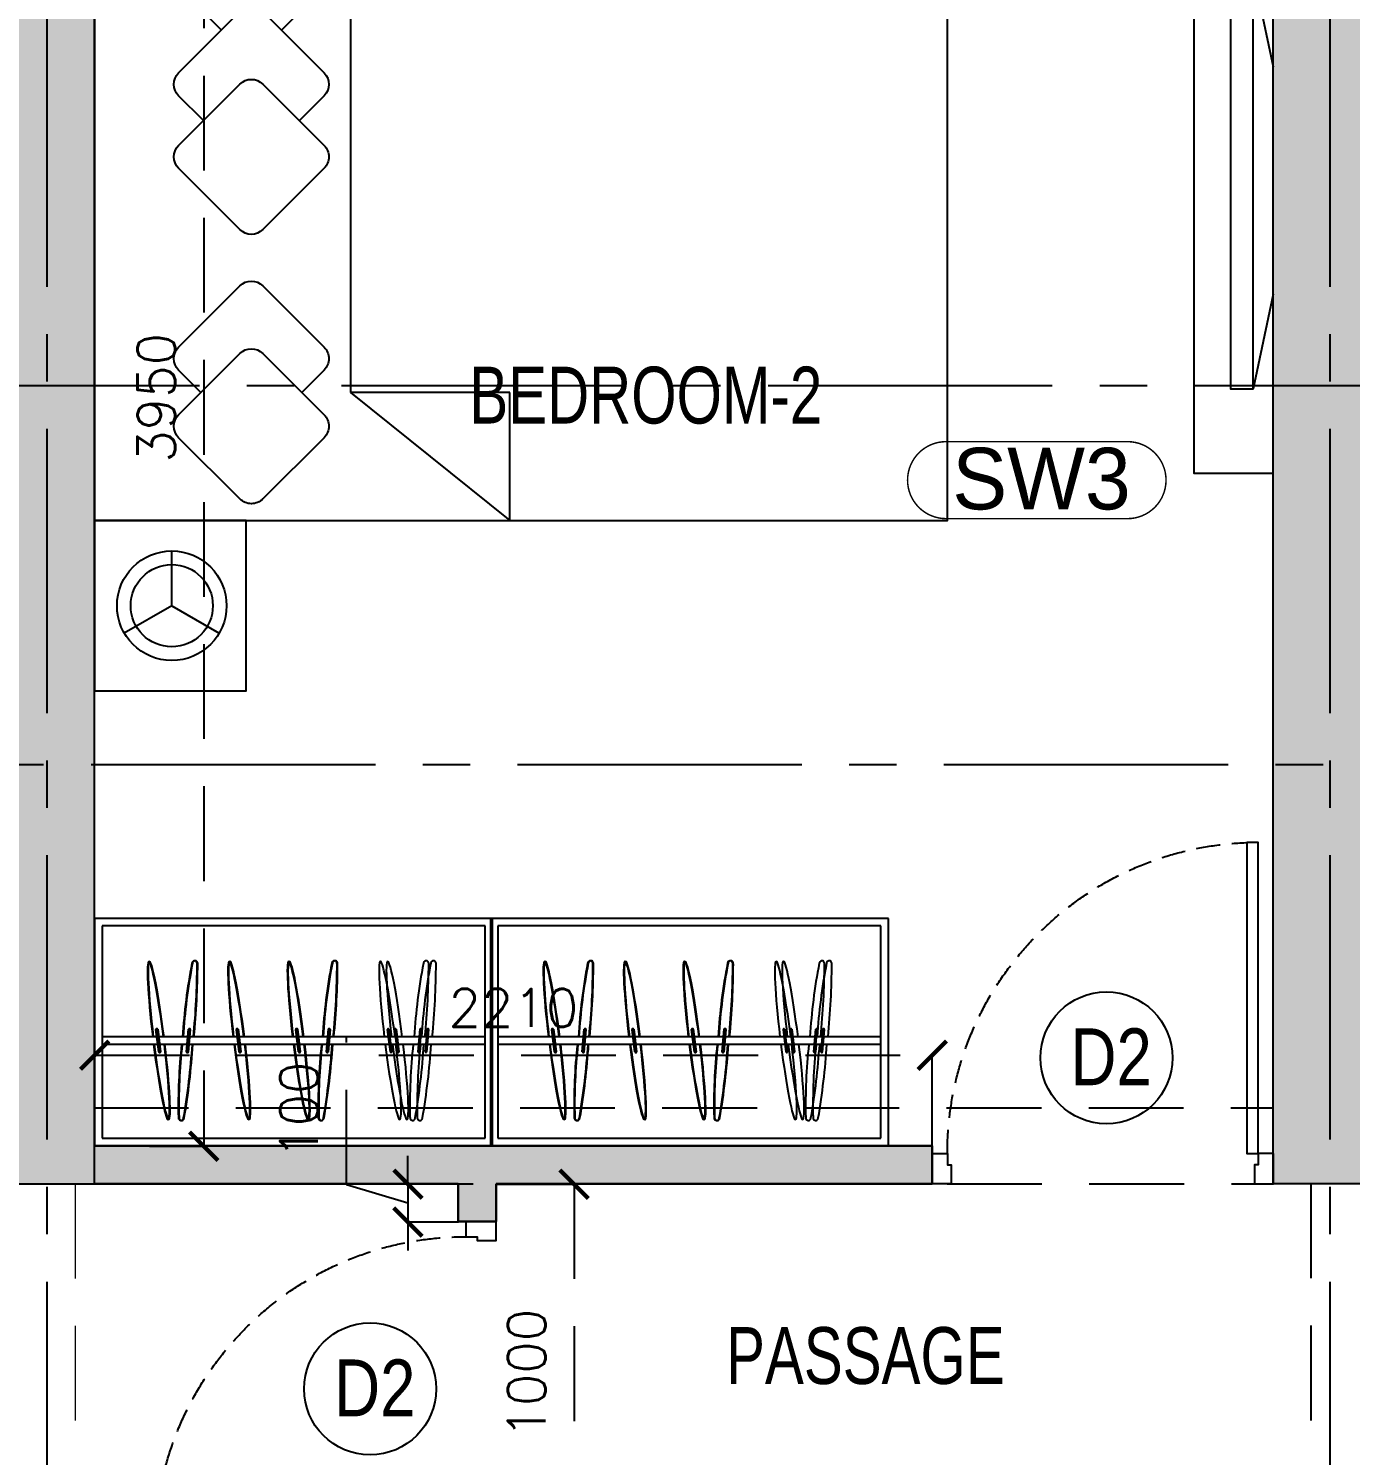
# Model space of a CAD drawing. Header units: millimetres. Extents: x 1167879 to 1231451, y -5731814 to -5645217.
# Drawn here: x 1199208 to 1202696, y -5706017 to -5702252 of the extents above; entities that cross this region are included whole.
import ezdxf
from ezdxf.enums import TextEntityAlignment as Align

# ---------------------------------------------------------------- set-up
doc = ezdxf.new("R2010")
doc.units = ezdxf.units.MM
doc.header["$LTSCALE"] = 1000
doc.header["$MEASUREMENT"] = 0
for name, pattern in [('2BHK-A - BACK$0$AUDIT_D_120904163729-0', [0]), ('2BHK-A - BACK$0$HIDDEN', [0.375, 0.25, -0.125]), ('AUDIT_D_120904163729-0', [0]), ('T8(T9 IS SIMILAR) - DIMENSION & TEXTING$0$HIDDEN', [0.375, 0.25, -0.125]), ('T8(T9 IS SIMILAR)$0$$0$HIDDEN', [0.375, 0.25, -0.125]), ('T8(T9 IS SIMILAR)$0$HIDDEN', [0.375, 0.25, -0.125]), ('T8_REFUGE COLUMNS$0$CENTER2', [1.125, 0.75, -0.125, 0.125, -0.125])]:
    doc.linetypes.add(name, pattern=pattern)
doc.layers.get('0').update_dxf_attribs({"linetype": 'AUDIT_D_120904163729-0'})
for name, color, linetype in [('2BHK-A - BACK$0$2BHK-A - FRONT$0$a-furniture', 8, 'Continuous'), ('2BHK-A - BACK$0$A-DOOR-FULL', 2, 'Continuous'), ('2BHK-A - BACK$0$A-HATCH -160', 251, '2BHK-A - BACK$0$AUDIT_D_120904163729-0'), ('T8(T9 IS SIMILAR) - DIMENSION & TEXTING$0$A-DIMENSIONS', 2, 'T8(T9 IS SIMILAR) - DIMENSION & TEXTING$0$HIDDEN'), ('T8(T9 IS SIMILAR) - DIMENSION & TEXTING$0$a-window-no', 125, 'Continuous'), ('T8(T9 IS SIMILAR)$0$$6$a-beam 2', 50, 'Continuous'), ('T8(T9 IS SIMILAR)$0$S-BEAM', 20, 'T8(T9 IS SIMILAR)$0$$0$HIDDEN'), ('T8_REFUGE COLUMNS$0$A-CENTERLINE', 193, 'T8_REFUGE COLUMNS$0$CENTER2'), ('T8_REFUGE COLUMNS$0$A-RCC COLS', 3, 'Continuous'), ('T8_TYPICAL COLUMNS$0$A-RCC COLS', 3, 'Continuous')]:
    doc.layers.add(name, color=color, linetype=linetype)
for name, color, linetype, lineweight in [('2BHK-A - BACK$0$A-WALL- 160', 6, 'Continuous', 30), ('T8(T9 IS SIMILAR) - DIMENSION & TEXTING$0$a-Text', 4, 'Continuous', 0), ('T8(T9 IS SIMILAR)$0$D&W', 8, 'Continuous', 25), ('T8(T9 IS SIMILAR)$0$SCPL BEAM', 191, 'T8(T9 IS SIMILAR)$0$$0$HIDDEN', 13), ('T8_REFUGE COLUMNS$0$A-COLUMN NO size reduce', 81, 'Continuous', 25)]:
    doc.layers.add(name, color=color, linetype=linetype, lineweight=lineweight)
doc.layers.add('T8_REFUGE COLUMNS$0$COL-HATCH', color=7, linetype='Continuous', lineweight=25, true_color=0xa3a3a3)
doc.styles.add('T8(T9 IS SIMILAR) - DIMENSION & TEXTING$0$ARIAL ARROW', font='swisscl.ttf')
doc.styles.add('T8(T9 IS SIMILAR) - DIMENSION & TEXTING$0$LODHA STANDERD', font='sanss___.ttf')
doc.styles.add('T8(T9 IS SIMILAR) - DIMENSION & TEXTING$0$Romans 1', font='romans.shx', dxfattribs={"height": 100})
doc.styles.add('T8_REFUGE COLUMNS$0$STANDARD', font='GOTHIC.TTF')
doc.dimstyles.new('T8(T9 IS SIMILAR) - DIMENSION & TEXTING$0$ALPINE S', dxfattribs={"dimscale": 0, "dimtxt": 100, "dimasz": 75, "dimexe": 0, "dimexo": 0, "dimgap": 75, "dimtad": 1, "dimdec": 0, "dimzin": 0, "dimdsep": 46, "dimtxsty": 'T8(T9 IS SIMILAR) - DIMENSION & TEXTING$0$Romans 1', "dimblk": 'T8(T9 IS SIMILAR) - DIMENSION & TEXTING$0$_ArchTick', "dimcen": 0.09, "dimclrd": 256, "dimclre": 256, "dimclrt": 7, "dimadec": 0, "dimazin": 0, "dimtfac": 1, "dimtdec": 0, "dimtofl": 0, "dimtmove": 1, "dimatfit": 0, "dimldrblk": 'T8(T9 IS SIMILAR) - DIMENSION & TEXTING$0$_Open90', "dimfxl": 1, "dimtolj": 1, "dimtzin": 0, "dimarcsym": 0})

# ---------------------------------------------------------------- blocks, each defined once
blk = doc.blocks.new('T8(T9 IS SIMILAR) - DIMENSION & TEXTING$0$WINDOW TAG')
at = {"layer": 'T8(T9 IS SIMILAR) - DIMENSION & TEXTING$0$a-window-no'}
blk.add_circle((0, 0), 174.1, dxfattribs=at)
at = {"layer": 'T8(T9 IS SIMILAR) - DIMENSION & TEXTING$0$a-window-no', "style": 'T8(T9 IS SIMILAR) - DIMENSION & TEXTING$0$LODHA STANDERD'}
blk.add_attdef('WINDOW', text='', height=150, dxfattribs=at).set_placement((11.3, 2.8), align=Align.MIDDLE_CENTER)
blk = doc.blocks.new('T8(T9 IS SIMILAR) - DIMENSION & TEXTING$0$_ArchTick')
at = {"color": 0, "linetype": 'ByBlock', "const_width": 0.15}
blk.add_lwpolyline([(-0.5, -0.5), (0.5, 0.5)], dxfattribs=at)
blk = doc.blocks.new('*D501')
at = {"layer": 'T8(T9 IS SIMILAR) - DIMENSION & TEXTING$0$A-DIMENSIONS', "linetype": 'T8(T9 IS SIMILAR) - DIMENSION & TEXTING$0$HIDDEN', "lineweight": -2, "transparency": 16777216}
for p, q in [((1200442.2, -5705301.3), (1200647.5, -5705301.3)), ((1200442.2, -5706301.3), (1200647.5, -5706301.3))]:
    blk.add_line(p, q, dxfattribs=at)
at = {"layer": 'T8(T9 IS SIMILAR) - DIMENSION & TEXTING$0$A-DIMENSIONS', "lineweight": -2, "transparency": 16777216}
blk.add_line((1200647.5, -5705301.3), (1200647.5, -5706301.3), dxfattribs=at)
at = {"layer": 'T8(T9 IS SIMILAR) - DIMENSION & TEXTING$0$A-DIMENSIONS', "linetype": 'ByBlock', "lineweight": -2, "transparency": 16777216, "xscale": 75, "yscale": 75, "zscale": 75}
for p, rotation in [((1200647.5, -5705301.3), 90), ((1200647.5, -5706301.3), 270)]:
    blk.add_blockref('T8(T9 IS SIMILAR) - DIMENSION & TEXTING$0$_ArchTick', p, dxfattribs=dict(at, rotation=rotation))
at = {"layer": 'T8(T9 IS SIMILAR) - DIMENSION & TEXTING$0$A-DIMENSIONS', "color": 7, "linetype": 'ByBlock', "transparency": 16777216, "insert": (1200522.5, -5705801.3), "char_height": 100, "attachment_point": 5, "rotation": 90, "style": 'T8(T9 IS SIMILAR) - DIMENSION & TEXTING$0$Romans 1'}
blk.add_mtext('\\A1;1000', dxfattribs=at)
blk = doc.blocks.new('T8(T9 IS SIMILAR) - DIMENSION & TEXTING$0$_Open90')
at = {"color": 0, "linetype": 'ByBlock', "lineweight": -2}
for p, q in [((0, 0), (-1, 0)), ((-0.5, 0.5), (0, 0)), ((0, 0), (-0.5, -0.5))]:
    blk.add_line(p, q, dxfattribs=at)
blk = doc.blocks.new('*D502')
at = {"layer": 'T8(T9 IS SIMILAR) - DIMENSION & TEXTING$0$A-DIMENSIONS', "lineweight": -2, "transparency": 16777216}
for p, q in [((1200046.8, -5705302.6), (1200046.8, -5704909.7)), ((1200209.3, -5705301.3), (1200209.3, -5705226.3)), ((1200209.3, -5705351.3), (1200046.8, -5705302.6)), ((1200209.3, -5705301.3), (1200209.3, -5705401.3)), ((1200209.3, -5705401.3), (1200209.3, -5705476.3))]:
    blk.add_line(p, q, dxfattribs=at)
at = {"layer": 'T8(T9 IS SIMILAR) - DIMENSION & TEXTING$0$A-DIMENSIONS', "linetype": 'T8(T9 IS SIMILAR) - DIMENSION & TEXTING$0$HIDDEN', "lineweight": -2, "transparency": 16777216}
for p, q in [((1200342.2, -5705301.3), (1200209.3, -5705301.3)), ((1200342.2, -5705401.3), (1200209.3, -5705401.3))]:
    blk.add_line(p, q, dxfattribs=at)
at = {"layer": 'T8(T9 IS SIMILAR) - DIMENSION & TEXTING$0$A-DIMENSIONS', "linetype": 'ByBlock', "lineweight": -2, "transparency": 16777216, "xscale": 75, "yscale": 75, "zscale": 75}
for p, rotation in [((1200209.3, -5705301.3), 270), ((1200209.3, -5705401.3), 90)]:
    blk.add_blockref('T8(T9 IS SIMILAR) - DIMENSION & TEXTING$0$_ArchTick', p, dxfattribs=dict(at, rotation=rotation))
at = {"layer": 'T8(T9 IS SIMILAR) - DIMENSION & TEXTING$0$A-DIMENSIONS', "color": 7, "linetype": 'ByBlock', "transparency": 16777216, "insert": (1199921.8, -5705106.1), "char_height": 100, "attachment_point": 5, "rotation": 90, "style": 'T8(T9 IS SIMILAR) - DIMENSION & TEXTING$0$Romans 1'}
blk.add_mtext('\\A1;100', dxfattribs=at)
blk = doc.blocks.new('*D503')
at = {"layer": 'T8(T9 IS SIMILAR) - DIMENSION & TEXTING$0$A-DIMENSIONS', "linetype": 'T8(T9 IS SIMILAR) - DIMENSION & TEXTING$0$HIDDEN', "lineweight": -2, "transparency": 16777216}
for p, q in [((1199382.8, -5705201.3), (1199382.8, -5704961)), ((1201592.3, -5705201.3), (1201592.3, -5704961))]:
    blk.add_line(p, q, dxfattribs=at)
at = {"layer": 'T8(T9 IS SIMILAR) - DIMENSION & TEXTING$0$A-DIMENSIONS', "lineweight": -2, "transparency": 16777216}
blk.add_line((1199382.8, -5704961), (1201592.3, -5704961), dxfattribs=at)
at = {"layer": 'T8(T9 IS SIMILAR) - DIMENSION & TEXTING$0$A-DIMENSIONS', "linetype": 'ByBlock', "lineweight": -2, "transparency": 16777216, "xscale": 75, "yscale": 75, "zscale": 75, "rotation": 180}
blk.add_blockref('T8(T9 IS SIMILAR) - DIMENSION & TEXTING$0$_ArchTick', (1199382.8, -5704961), dxfattribs=at)
at = {"layer": 'T8(T9 IS SIMILAR) - DIMENSION & TEXTING$0$A-DIMENSIONS', "linetype": 'ByBlock', "lineweight": -2, "transparency": 16777216, "xscale": 75, "yscale": 75, "zscale": 75}
blk.add_blockref('T8(T9 IS SIMILAR) - DIMENSION & TEXTING$0$_ArchTick', (1201592.3, -5704961), dxfattribs=at)
at = {"layer": 'T8(T9 IS SIMILAR) - DIMENSION & TEXTING$0$A-DIMENSIONS', "color": 7, "linetype": 'ByBlock', "transparency": 16777216, "insert": (1200487.5, -5704836), "char_height": 100, "attachment_point": 5, "style": 'T8(T9 IS SIMILAR) - DIMENSION & TEXTING$0$Romans 1'}
blk.add_mtext('\\A1;2210', dxfattribs=at)
blk = doc.blocks.new('*D506')
at = {"layer": 'T8(T9 IS SIMILAR) - DIMENSION & TEXTING$0$A-DIMENSIONS', "linetype": 'T8(T9 IS SIMILAR) - DIMENSION & TEXTING$0$HIDDEN', "lineweight": -2, "transparency": 16777216}
for p, q in [((1199527.6, -5701251.3), (1199670.4, -5701251.3)), ((1199527.6, -5705201.3), (1199670.4, -5705201.3))]:
    blk.add_line(p, q, dxfattribs=at)
at = {"layer": 'T8(T9 IS SIMILAR) - DIMENSION & TEXTING$0$A-DIMENSIONS', "lineweight": -2, "transparency": 16777216}
blk.add_line((1199670.4, -5701251.3), (1199670.4, -5705201.3), dxfattribs=at)
at = {"layer": 'T8(T9 IS SIMILAR) - DIMENSION & TEXTING$0$A-DIMENSIONS', "linetype": 'ByBlock', "lineweight": -2, "transparency": 16777216, "xscale": 75, "yscale": 75, "zscale": 75}
for p, rotation in [((1199670.4, -5701251.3), 90), ((1199670.4, -5705201.3), 270)]:
    blk.add_blockref('T8(T9 IS SIMILAR) - DIMENSION & TEXTING$0$_ArchTick', p, dxfattribs=dict(at, rotation=rotation))
at = {"layer": 'T8(T9 IS SIMILAR) - DIMENSION & TEXTING$0$A-DIMENSIONS', "color": 7, "linetype": 'ByBlock', "transparency": 16777216, "insert": (1199545.4, -5703226.3), "char_height": 100, "attachment_point": 5, "rotation": 90, "style": 'T8(T9 IS SIMILAR) - DIMENSION & TEXTING$0$Romans 1'}
blk.add_mtext('\\A1;3950', dxfattribs=at)
blk = doc.blocks.new('T8_REFUGE COLUMNS')
at = {"layer": 'T8_REFUGE COLUMNS$0$COL-HATCH', "linetype": 'ByBlock'}
h = blk.add_hatch(color=256, dxfattribs=at)
h.dxf.hatch_style = 1
h.paths.add_polyline_path([(1199382.1, -5701089.9), (1199132.1, -5701089.9), (1199132.1, -5705299.9), (1199382.1, -5705299.9)])
h = blk.add_hatch(color=256, dxfattribs=at)
h.dxf.hatch_style = 1
h.paths.add_polyline_path([(1202492.1, -5701089.9), (1202792.1, -5701089.9), (1202792.1, -5705299.9), (1202492.1, -5705299.9)])
at = {"layer": 'T8_REFUGE COLUMNS$0$A-CENTERLINE'}
for p, q in [((1199257.1, -5728808.5), (1199257.1, -5698299.6)), ((1202642.1, -5728808.5), (1202642.1, -5698573.6)), ((1214284.1, -5703194.9), (1182156.9, -5703194.9)), ((1218123.2, -5704194.9), (1182156.9, -5704194.9))]:
    blk.add_line(p, q, dxfattribs=at)
at = {"layer": 'T8_REFUGE COLUMNS$0$A-COLUMN NO size reduce', "linetype": 'ByBlock', "const_width": 3.9}
blk.add_lwpolyline([(1201628.8, -5703545.1, -1), (1201628.8, -5703341.9), (1202107.5, -5703341.9, -1), (1202107.5, -5703545.1)], format="xyb", close=True, dxfattribs=at)
at = {"layer": 'T8_REFUGE COLUMNS$0$A-RCC COLS', "linetype": 'ByBlock'}
for points in [[(1199382.1, -5701089.9), (1199132.1, -5701089.9), (1199132.1, -5705299.9), (1199382.1, -5705299.9)], [(1202492.1, -5701089.9), (1202792.1, -5701089.9), (1202792.1, -5705299.9), (1202492.1, -5705299.9)]]:
    blk.add_lwpolyline(points, close=True, dxfattribs=at)
at = {"layer": 'T8_REFUGE COLUMNS$0$A-COLUMN NO size reduce', "linetype": 'ByBlock', "insert": (1201645.1, -5703358.2), "char_height": 162.5, "attachment_point": 1, "style": 'T8_REFUGE COLUMNS$0$STANDARD'}
blk.add_mtext_dynamic_manual_height_columns('SW3', width=1423.613, gutter_width=500, heights=[0], dxfattribs=at)
blk = doc.blocks.new('T8_TYPICAL COLUMNS')
at = {"layer": 'T8_TYPICAL COLUMNS$0$A-RCC COLS', "linetype": 'ByBlock'}
blk.add_blockref('T8_REFUGE COLUMNS', (0, 0), dxfattribs=at)
blk = doc.blocks.new('*U674')
for points in [[(0, 0), (0, 820), (-30, 820), (-30, 0)], [(-860, 0), (-820, 0), (-820, -30), (-810, -30), (-810, -80), (-860, -80)], [(40, 0), (0, 0), (0, -30), (-10, -30), (-10, -80), (40, -80)]]:
    blk.add_lwpolyline(points, close=True)
at = {"color": 0, "linetype": 'ByBlock', "ltscale": 0.25}
blk.add_arc((1.2, -0.5), 821.2, 92.373, 179.9653, dxfattribs=at)
blk = doc.blocks.new('*U672')
for points in [[(0, 0), (0, 820), (30, 820), (30, 0)], [(-40, 0), (0, 0), (0, -30), (10, -30), (10, -80), (-40, -80)], [(860, 0), (820, 0), (820, -30), (810, -30), (810, -80), (860, -80)]]:
    blk.add_lwpolyline(points, close=True)
at = {"color": 0, "linetype": 'ByBlock', "ltscale": 0.25}
blk.add_arc((-1.2, -0.5), 821.2, 0.0347, 87.627, dxfattribs=at)
blk = doc.blocks.new('2BHK-A - BACK$0$2BHK-A - FRONT$0$A$C6E931037')
at = {"color": 0, "linetype": 'ByBlock'}
for p, q in [((1050, 600), (0, 600)), ((0, 600), (0, 0)), ((1030, 580), (20, 580)), ((20, 580), (20, 20)), ((1030, 20), (1030, 580)), ((1050, 0), (1050, 600)), ((169.2, 247.5), (161.9, 307.1)), ((170.8, 247.5), (163.5, 307.1)), ((164.9, 307.5), (172.2, 247.9)), ((166.5, 307.5), (173.8, 247.9)), ((242.4, 247.6), (247.7, 307.4)), ((244, 247.6), (249.2, 307.4)), ((250.7, 307.1), (245.4, 247.4)), ((252.2, 307.1), (247, 247.4)), ((381.4, 247.5), (374, 307.1)), ((374, 307.1), (374, 307.1)), ((382.9, 247.5), (375.6, 307.1)), ((375.6, 307.1), (375.6, 307.1)), ((377, 307.5), (377, 307.5)), ((377, 307.5), (384.3, 247.9)), ((378.6, 307.5), (378.6, 307.5)), ((378.6, 307.5), (385.9, 247.9)), ((538.2, 247.5), (530.9, 307.1)), ((539.8, 247.5), (532.4, 307.1)), ((533.9, 307.5), (541.2, 247.9)), ((535.4, 307.5), (542.7, 247.9)), ((611.4, 247.6), (616.6, 307.4)), ((612.9, 247.6), (618.2, 307.4)), ((619.6, 307.1), (614.4, 247.4)), ((621.2, 307.1), (615.9, 247.4)), ((780.2, 247.5), (772.9, 307.1)), ((775.8, 307.5), (783.1, 247.9)), ((799.4, 247.5), (792.1, 307.1)), ((795.1, 307.5), (802.4, 247.9)), ((853.4, 247.6), (858.6, 307.4)), ((861.6, 307.1), (856.3, 247.4)), ((872.6, 247.6), (877.8, 307.4)), ((880.8, 307.1), (875.6, 247.4)), ((1029, 287.5), (19, 287.5)), ((1030, 267.5), (20, 267.5)), ((381.4, 247.5), (381.4, 247.5)), ((382.9, 247.5), (382.9, 247.5)), ((384.3, 247.9), (384.3, 247.9)), ((385.9, 247.9), (385.9, 247.9)), ((0, 0), (1050, 0)), ((20, 20), (1030, 20))]:
    blk.add_line(p, q, dxfattribs=at)
for centre, radius, start, end in [((1679.1, 203.5), 1449.3, 168.9432, 176.6792), ((1680.7, 203.5), 1449.3, 168.9432, 176.6792), ((263.6, 481.1), 6.91, 353.3258, 176.6742), ((265.2, 481.1), 6.91, 353.3258, 176.6742), ((-1659.6, 483.1), 1930.1, 354.1834, 359.9166), ((-1658.1, 483.1), 1930.1, 354.1834, 359.9166), ((2048.1, 203.5), 1449.3, 168.9432, 176.6792), ((2049.6, 203.5), 1449.3, 168.9432, 176.6792), ((632.6, 481.1), 6.91, 353.3258, 176.6742), ((634.1, 481.1), 6.91, 353.3258, 176.6742), ((-1290.6, 483.1), 1930.1, 354.1834, 359.9166), ((-1289.1, 483.1), 1930.1, 354.1834, 359.9166), ((2290, 203.5), 1449.3, 168.9432, 176.6792), ((2309.3, 203.5), 1449.3, 168.9432, 176.6792), ((874.5, 481.1), 6.91, 353.3258, 176.6742), ((-1048.7, 483.1), 1930.1, 354.1834, 359.9166), ((893.8, 481.1), 6.91, 353.3258, 176.6742), ((-1029.4, 483.1), 1930.1, 354.1834, 359.9166), ((163.4, 307.3), 1.5, 7, 187), ((165, 307.3), 1.5, 7, 187), ((249.2, 307.3), 1.5, 355, 175), ((250.7, 307.3), 1.5, 355, 175), ((375.5, 307.3), 1.5, 7, 187), ((377.1, 307.3), 1.5, 7, 187), ((532.4, 307.3), 1.5, 7, 187), ((533.9, 307.3), 1.5, 7, 187), ((618.1, 307.3), 1.5, 355, 175), ((619.7, 307.3), 1.5, 355, 175), ((774.3, 307.3), 1.5, 7, 187), ((793.6, 307.3), 1.5, 7, 187), ((860.1, 307.3), 1.5, 355, 175), ((879.3, 307.3), 1.5, 355, 175), ((1671.5, 107.8), 1450.8, 173.6789, 181.3108), ((1673.1, 107.8), 1450.8, 173.6789, 181.3108), ((-1666, 397), 1928.2, 350.3383, 356.1495), ((-1664.5, 397), 1928.2, 350.3383, 356.1495), ((2040.5, 107.8), 1450.8, 173.6789, 181.3108), ((2042, 107.8), 1450.8, 173.6789, 181.3108), ((-1297, 397), 1928.2, 350.3383, 356.1495), ((-1295.5, 397), 1928.2, 350.3383, 356.1495), ((2282.4, 107.8), 1450.8, 173.6789, 181.3108), ((-1055.1, 397), 1928.2, 350.3383, 356.1495), ((2301.7, 107.8), 1450.8, 173.6789, 181.3108), ((-1035.8, 397), 1928.2, 350.3383, 356.1495), ((170.7, 247.7), 1.5, 187, 7), ((172.3, 247.7), 1.5, 187, 7), ((243.9, 247.5), 1.5, 175, 355), ((245.5, 247.5), 1.5, 175, 355), ((382.8, 247.7), 1.5, 187, 7), ((384.4, 247.7), 1.5, 187, 7), ((539.7, 247.7), 1.5, 187, 7), ((541.2, 247.7), 1.5, 187, 7), ((612.9, 247.5), 1.5, 175, 355), ((614.4, 247.5), 1.5, 175, 355), ((781.7, 247.7), 1.5, 187, 7), ((800.9, 247.7), 1.5, 187, 7), ((854.8, 247.5), 1.5, 175, 355), ((874.1, 247.5), 1.5, 175, 355), ((228, 73.8), 6.91, 173.3258, 356.6742), ((229.5, 73.8), 6.91, 173.3258, 356.6742), ((596.9, 73.8), 6.91, 173.3258, 356.6742), ((598.5, 73.8), 6.91, 173.3258, 356.6742), ((838.9, 73.8), 6.91, 173.3258, 356.6742), ((858.1, 73.8), 6.91, 173.3258, 356.6742)]:
    blk.add_arc(centre, radius, start, end, dxfattribs=at)
for centre, start_param, end_param in [((169.2, 272.7), -1.509644, 1.493508), ((170.7, 272.7), -1.509644, 1.493508), ((381.3, 272.7), -1.509644, 1.493508), ((382.8, 272.7), -1.509644, 1.493508), ((538.1, 272.7), -1.509644, 1.493508), ((539.7, 272.7), -1.509644, 1.493508), ((780.1, 272.7), -1.509644, 1.493508), ((799.3, 272.7), -1.509644, 1.493508), ((168, 282.7), 1.633749, 4.633301), ((169.5, 282.7), 1.633749, 4.633301), ((380.1, 282.7), 1.633749, 4.633301), ((381.6, 282.7), 1.633749, 4.633301), ((536.9, 282.7), 1.633749, 4.633301), ((538.5, 282.7), 1.633749, 4.633301), ((778.9, 282.7), 1.633749, 4.633301), ((798.1, 282.7), 1.633749, 4.633301)]:
    blk.add_ellipse(centre, major_axis=(-26.2, 213.6), ratio=0.065707, start_param=start_param, end_param=end_param, dxfattribs=at)
blk = doc.blocks.new('2BHK-A - BACK$0$2BHK-A - FRONT$0$a bed')
at = {"color": 0, "linetype": 'ByBlock', "extrusion": (1.06338e-09, -0.000260045, 1)}
for q in [(78.6, 2497.2), (328.9, 2497.3), (203.8, 2280.5)]:
    blk.add_line((203.8, 2425), q, dxfattribs=at)
at = {"color": 0, "linetype": 'ByBlock'}
for p, q in [((675, 2200, 0), (675, 737.5, 0)), ((221.8, 1867.4, 0), (383.5, 2029, 0)), ((444.1, 2029, 0), (605.8, 1867.4, 0)), ((334.7, 1693.9, 0), (221.8, 1806.8, 0)), ((605.8, 1806.8, 0), (492.9, 1693.9, 0)), ((221.8, 1581, 0), (383.5, 1742.6, 0)), ((444.1, 1742.6, 0), (605.8, 1581, 0)), ((221.8, 1389.8, 0), (383.5, 1551.4, 0)), ((444.1, 1551.4, 0), (605.8, 1389.8, 0)), ((287.1, 1455.1, 0), (221.8, 1520.4, 0)), ((605.8, 1520.4, 0), (540.5, 1455.1, 0)), ((383.5, 1167.5, 0), (221.8, 1329.2, 0)), ((605.8, 1329.2, 0), (444.1, 1167.5, 0)), ((221.8, 857.3, 0), (383.5, 1019, 0)), ((444.1, 1019, 0), (605.8, 857.3, 0)), ((221.8, 679, 0), (383.5, 840.6, 0)), ((444.1, 840.6, 0), (605.8, 679, 0)), ((280.7, 737.9, 0), (221.8, 796.7, 0)), ((605.8, 796.7, 0), (546.9, 737.9, 0)), ((1095.6, 737.5, 0), (675, 737.5, 0)), ((675, 737.5, 0), (1095.6, 400, 0)), ((1095.6, 400, 0), (1095.6, 737.5, 0)), ((383.5, 456.7, 0), (221.8, 618.4, 0)), ((605.8, 618.4, 0), (444.1, 456.7, 0)), ((56.3, 400, 0), (506.3, 400, 0))]:
    blk.add_line(p, q, dxfattribs=at)
at = {"color": 0, "linetype": 'ByBlock', "extrusion": (1.06338e-09, 0.000260045, 1)}
for q in [(203.8, 319.5), (78.6, 102.8), (328.9, 102.7)]:
    blk.add_line((203.8, 175), q, dxfattribs=at)
at = {"color": 0, "linetype": 'ByBlock'}
for points in [[(0, 2200), (0, 2650), (400, 2650), (400, 2200)], [(0, 400), (0, -50), (400, -50), (400, 400)]]:
    blk.add_lwpolyline(points, close=True, dxfattribs=at)
blk.add_lwpolyline([(0, 400), (2250, 400), (2250, 2200), (0, 2200), (0, 400)], dxfattribs=at)
at = {"color": 0, "linetype": 'ByBlock', "extrusion": (1.06338e-09, -0.000260045, 1)}
for radius in [144.5, 108.4]:
    blk.add_circle((203.8, 2425, -0.6), radius, dxfattribs=at)
at = {"color": 0, "linetype": 'ByBlock', "extrusion": (1.06338e-09, 0.000260045, 1)}
for radius in [144.5, 108.4]:
    blk.add_circle((203.8, 175, 0), radius, dxfattribs=at)
at = {"color": 0, "linetype": 'ByBlock', "extrusion": (7.42612e-06, -2.34658e-07, -1)}
for centre, major_axis, start_param, end_param in [((417.2, 2002.1, 0), (-26.9, 26.9, 0), 6.283185, 7.853982), ((252.2, 1837.1, 0.7), (-30.3, 30.3, 0), 4.712389, 6.283185), ((575.4, 1837.1, 0.7), (30.3, 30.3, 0), 0, 1.570796), ((413.8, 1712.3, 0.7), (-30.3, 30.3, 0), 6.283185, 7.853982), ((252.2, 1550.7, 0.7), (30.3, 30.3, 0), 3.141593, 4.712389), ((413.8, 1521.1, 0.7), (30.3, 30.3, 0), 4.712389, 6.283185), ((575.4, 1550.7, 0.7), (30.3, 30.3, 0), 0, 1.570796), ((252.2, 1359.5, 0.7), (-30.3, 30.3, 0), 4.712389, 6.283185), ((575.4, 1359.5, 0.7), (-30.3, 30.3, 0), 1.570796, 3.141593), ((413.8, 1197.8, 0.7), (-30.3, 30.3, 0), 3.141593, 4.712389), ((413.8, 988.7, 0.7), (30.3, 30.3, 0), 4.712389, 6.283185), ((252.2, 827, 0.7), (30.3, 30.3, 0), 3.141593, 4.712389), ((413.8, 810.3, 0.7), (30.3, 30.3, 0), 4.712389, 6.283185), ((575.4, 827, 0.7), (-30.3, 30.3, 0), 1.570796, 3.141593), ((252.2, 648.7, 0.7), (-30.3, 30.3, 0), 4.712389, 6.283185), ((575.4, 648.7, 0.7), (-30.3, 30.3, 0), 1.570796, 3.141593), ((413.8, 487.1, 0.7), (30.3, 30.3, 0), 1.570796, 3.141593)]:
    blk.add_ellipse(centre, major_axis=major_axis, ratio=1, start_param=start_param, end_param=end_param, dxfattribs=at)
blk = doc.blocks.new('2BHK-A - BACK$0$2BHK-A - FRONT$0$A$C7BF77BFD')
at = {"layer": '2BHK-A - BACK$0$2BHK-A - FRONT$0$a-furniture'}
for p, q in [((-300, 1078.1), (-246.9, 1328.1)), ((-300, 1078.1), (-300, 478.1)), ((-246.9, 228.1), (-300, 478.1))]:
    blk.add_line(p, q, dxfattribs=at)
for points in [[(-300, 1550), (-300, 0), (-90, 0), (-90, 1550)], [(-246.9, 228.1), (-186.9, 228.1), (-186.9, 1328.1), (-246.9, 1328.1)]]:
    blk.add_lwpolyline(points, close=True, dxfattribs=at)
blk = doc.blocks.new('2BHK-A - BACK')
at = {"layer": '2BHK-A - BACK$0$A-HATCH -160', "linetype": 'ByBlock'}
h = blk.add_hatch(dxfattribs=at)
h.set_pattern_fill('ZIGZAG', color=256, scale=250)
h.set_pattern_definition([(9e-15, (-0.22, 0.45), (31.25, 31.25), [31.25, -31.25]), (90, (31.03, 0.45), (-31.25, 31.25), [31.25, -31.25])])
h.paths.add_polyline_path([(1196642.1, -5706299.9), (1198342.2, -5706299.9), (1198342.2, -5706399.9), (1196642.1, -5706399.9)])
h.paths.add_polyline_path([(1199382.6, -5705299.9), (1199382.6, -5705199.9), (1201592.2, -5705199.9), (1201592.2, -5705299.9), (1200442.1, -5705299.9), (1200442.1, -5705399.9), (1200342.1, -5705399.9), (1200342.1, -5705299.9)])
h.paths.add_polyline_path([(1200442.1, -5706399.9), (1201341.8, -5706399.9), (1201341.8, -5706299.9), (1200442.1, -5706299.9)])
h.paths.add_polyline_path([(1202091.8, -5706299.9), (1202691.8, -5706299.9), (1202691.8, -5706399.9), (1202091.8, -5706399.9)])
h.paths.add_polyline_path([(1204892.1, -5708749.5), (1204992.1, -5708749.5), (1204992.1, -5707999.9), (1204892.1, -5707999.9)])
h.paths.add_polyline_path([(1204892.1, -5709649.5), (1204992.1, -5709649.5), (1204992.1, -5710549.5), (1204892.1, -5710549.5)])
h.paths.add_polyline_path([(1200142, -5708600.5), (1200257, -5708600.5), (1200257.1, -5708700.5), (1200042, -5708700.5), (1200042, -5708099.9), (1200142, -5708099.9)])
h.paths.add_polyline_path([(1202792.1, -5701189.9), (1203427.1, -5701189.9), (1203427.1, -5701089.9), (1202792.1, -5701089.9)])
at = {"layer": '2BHK-A - BACK$0$A-WALL- 160', "linetype": 'ByBlock'}
for p, q in [((1199382.6, -5705199.9), (1201592.2, -5705199.9)), ((1201592.2, -5705299.9), (1201592.2, -5705199.9)), ((1199382.6, -5705299.9), (1200342.1, -5705299.9)), ((1200342.1, -5705399.9), (1200342.1, -5705299.9)), ((1200442.1, -5705299.9), (1201592.2, -5705299.9)), ((1200442.1, -5705299.9), (1200442.1, -5705399.9)), ((1200442.1, -5705399.9), (1200342.1, -5705399.9))]:
    blk.add_line(p, q, dxfattribs=at)
at = {"layer": '2BHK-A - BACK$0$2BHK-A - FRONT$0$a-furniture', "extrusion": (4.84058e-05, 0.000523293, 1), "rotation": 359.9999999999999}
blk.add_blockref('2BHK-A - BACK$0$2BHK-A - FRONT$0$a bed', (1199382.4, -5703949.1, -2925.6), dxfattribs=at)
at = {"layer": '2BHK-A - BACK$0$2BHK-A - FRONT$0$a-furniture', "extrusion": (0.000159294, -0.000512155, 1), "rotation": 180.0000000092683}
blk.add_blockref('2BHK-A - BACK$0$2BHK-A - FRONT$0$A$C7BF77BFD', (1202192.1, -5701874, 3114.6), dxfattribs=at)
at = {"layer": '2BHK-A - BACK$0$2BHK-A - FRONT$0$a-furniture', "extrusion": (0.000159294, -0.000512155, 1)}
for p in [(1199382.6, -5705199, 3113), (1200426.6, -5705199, 3113.2)]:
    blk.add_blockref('2BHK-A - BACK$0$2BHK-A - FRONT$0$A$C6E931037', p, dxfattribs=at)
at = {"layer": '2BHK-A - BACK$0$A-DOOR-FULL', "linetype": '2BHK-A - BACK$0$HIDDEN', "xscale": -1}
blk.add_blockref('*U672', (1202452.2, -5705219.9), dxfattribs=at)
at = {"layer": '2BHK-A - BACK$0$A-DOOR-FULL', "linetype": '2BHK-A - BACK$0$HIDDEN', "xscale": -1, "rotation": 90}
blk.add_blockref('*U674', (1200362.1, -5706259.9), dxfattribs=at)
blk = doc.blocks.new('T8(T9 IS SIMILAR) - DIMENSION & TEXTING')
at = {"layer": 'T8(T9 IS SIMILAR) - DIMENSION & TEXTING$0$a-window-no'}
ref = blk.add_blockref('T8(T9 IS SIMILAR) - DIMENSION & TEXTING$0$WINDOW TAG', (1202051.8, -5704967.9), dxfattribs=at)
ref.add_attrib('WINDOW', 'D2', dxfattribs={"height": 150, "style": 'T8(T9 IS SIMILAR) - DIMENSION & TEXTING$0$LODHA STANDERD', "width": 0.8}).set_placement((1202064.5, -5704965.1), align=Align.MIDDLE_CENTER)
ref = blk.add_blockref('T8(T9 IS SIMILAR) - DIMENSION & TEXTING$0$WINDOW TAG', (1200109.2, -5705841.5), dxfattribs=at)
ref.add_attrib('WINDOW', 'D2', dxfattribs={"height": 150, "style": 'T8(T9 IS SIMILAR) - DIMENSION & TEXTING$0$LODHA STANDERD', "width": 0.8}).set_placement((1200121.9, -5705838.7), align=Align.MIDDLE_CENTER)
at = {"layer": 'T8(T9 IS SIMILAR) - DIMENSION & TEXTING$0$a-Text', "style": 'T8(T9 IS SIMILAR) - DIMENSION & TEXTING$0$ARIAL ARROW'}
for s, p in [('BEDROOM-2', (1200371.2, -5703294.1)), ('PASSAGE', (1201048.5, -5705828.4))]:
    blk.add_text(s, height=150, dxfattribs=at).set_placement(p)
at = {"layer": 'T8(T9 IS SIMILAR) - DIMENSION & TEXTING$0$A-DIMENSIONS', "linetype": 'ByBlock'}
for base, p1, p2, picture, middle in [((1199670.4, -5705201.3), (1199527.6, -5701251.3), (1199527.6, -5705201.3), '*D506', (1199545.4, -5703226.3)), ((1200209.3, -5705401.3), (1200342.2, -5705301.3), (1200342.2, -5705401.3), '*D502', (1199921.8, -5705227.6)), ((1200647.5, -5706301.3), (1200442.2, -5705301.3), (1200442.2, -5706301.3), '*D501', (1200522.5, -5705801.3))]:
    dim = blk.add_linear_dim(base=base, p1=p1, p2=p2, angle=270, dimstyle='T8(T9 IS SIMILAR) - DIMENSION & TEXTING$0$ALPINE S', override={"dimscale": 1, "dimfxl": 5, "dimarcsym": 1}, dxfattribs=at)
    dim.commit()
    dim.dimension.update_dxf_attribs({"geometry": picture, "text_midpoint": middle})
dim = blk.add_linear_dim(base=(1201592.323, -5704960.9529), p1=(1199382.7767, -5705201.3025), p2=(1201592.323, -5705201.3019), dimstyle='T8(T9 IS SIMILAR) - DIMENSION & TEXTING$0$ALPINE S', override={"dimscale": 1, "dimfxl": 5, "dimarcsym": 1}, dxfattribs=at)
dim.commit()
dim.dimension.update_dxf_attribs({"geometry": '*D503', "text_midpoint": (1200487.5498, -5704835.9529)})
blk = doc.blocks.new('T8(T9 IS SIMILAR)')
at = {"layer": 'T8(T9 IS SIMILAR)$0$D&W', "linetype": 'ByBlock'}
for name in ['T8_TYPICAL COLUMNS', '2BHK-A - BACK']:
    blk.add_blockref(name, (0, 0), dxfattribs=at)
at = {"layer": 'T8(T9 IS SIMILAR)$0$$6$a-beam 2', "linetype": 'ByBlock'}
blk.add_blockref('T8(T9 IS SIMILAR) - DIMENSION & TEXTING', (0, 0), dxfattribs=at)
at = {"layer": 'T8(T9 IS SIMILAR)$0$S-BEAM'}
for p, q in [((1199380.2, -5705100.1), (1202491.5, -5705100.1)), ((1199381.7, -5705300.1), (1202486.7, -5705300.1, -0.5)), ((1202591.8, -5706299.4, 0.1), (1202591.8, -5705300))]:
    blk.add_line(p, q, dxfattribs=at)
at = {"layer": 'T8(T9 IS SIMILAR)$0$SCPL BEAM', "linetype": 'T8(T9 IS SIMILAR)$0$HIDDEN'}
blk.add_line((1199331.7, -5705300, -0.1), (1199331.7, -5706299.7, -0.1), dxfattribs=at)

msp = doc.modelspace()

# ---------------------------------------------------------------- block references
at = {"linetype": 'ByBlock'}
msp.add_blockref('T8(T9 IS SIMILAR) - DIMENSION & TEXTING', (0, 0), dxfattribs=at)

# ---------------------------------------------------------------- next in the draw order: block references
msp.add_blockref('T8(T9 IS SIMILAR)', (0, 0), dxfattribs=at)

doc.saveas('drawing.dxf')
